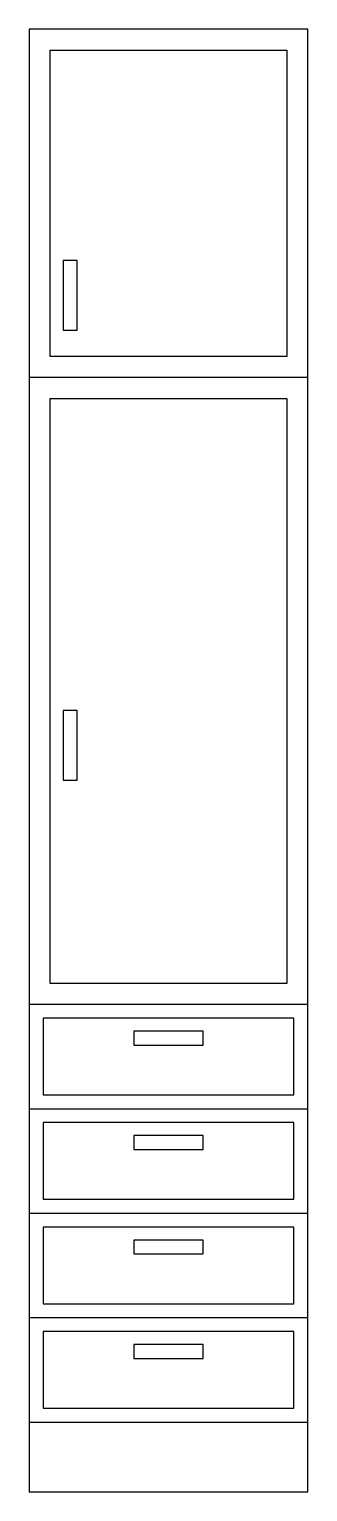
# Model space of a CAD drawing. Header units: millimetres. Extents: x -927.59 to -927.19, y 2705.83 to 2707.93.
import ezdxf

# ---------------------------------------------------------------- set-up
doc = ezdxf.new("R2010")
doc.units = ezdxf.units.MM
doc.header["$LTSCALE"] = 10
doc.layers.add('Móveis_armários', color=2, linetype='Continuous')

msp = doc.modelspace()

# ---------------------------------------------------------------- linework, layer by layer
at = {"layer": 'Móveis_armários'}
for p, q in [((-927.5851, 2707.9294), (-927.5851, 2705.8294)), ((-927.1851, 2707.9294), (-927.5851, 2707.9294)), ((-927.1851, 2705.8294), (-927.1851, 2707.9294)), ((-927.1851, 2707.4294), (-927.5851, 2707.4294)), ((-927.5851, 2706.5294), (-927.1851, 2706.5294)), ((-927.5851, 2706.3794), (-927.1851, 2706.3794)), ((-927.5851, 2706.2294), (-927.1851, 2706.2294)), ((-927.5851, 2706.0794), (-927.1851, 2706.0794)), ((-927.5851, 2705.9294), (-927.1851, 2705.9294)), ((-927.5851, 2705.8294), (-927.1851, 2705.8294))]:
    msp.add_line(p, q, dxfattribs=at)
at = {"layer": 'Móveis_armários', "color": 1}
for points in [[(-927.5551, 2707.8994), (-927.2151, 2707.8994), (-927.2151, 2707.4594), (-927.5551, 2707.4594)], [(-927.5365, 2707.4973), (-927.5165, 2707.4973), (-927.5165, 2707.5973), (-927.5365, 2707.5973)], [(-927.5551, 2707.3994), (-927.2151, 2707.3994), (-927.2151, 2706.5594), (-927.5551, 2706.5594)], [(-927.5365, 2706.8512), (-927.5165, 2706.8512), (-927.5165, 2706.9512), (-927.5365, 2706.9512)], [(-927.5651, 2706.3994), (-927.2051, 2706.3994), (-927.2051, 2706.5094), (-927.5651, 2706.5094)], [(-927.4351, 2706.4908), (-927.4351, 2706.4708), (-927.3351, 2706.4708), (-927.3351, 2706.4908)], [(-927.5651, 2706.2494), (-927.2051, 2706.2494), (-927.2051, 2706.3594), (-927.5651, 2706.3594)], [(-927.4351, 2706.3408), (-927.4351, 2706.3208), (-927.3351, 2706.3208), (-927.3351, 2706.3408)], [(-927.5651, 2706.0994), (-927.2051, 2706.0994), (-927.2051, 2706.2094), (-927.5651, 2706.2094)], [(-927.4351, 2706.1908), (-927.4351, 2706.1708), (-927.3351, 2706.1708), (-927.3351, 2706.1908)], [(-927.5651, 2705.9494), (-927.2051, 2705.9494), (-927.2051, 2706.0594), (-927.5651, 2706.0594)], [(-927.4351, 2706.0408), (-927.4351, 2706.0208), (-927.3351, 2706.0208), (-927.3351, 2706.0408)]]:
    msp.add_lwpolyline(points, close=True, dxfattribs=at)

doc.saveas('drawing.dxf')
